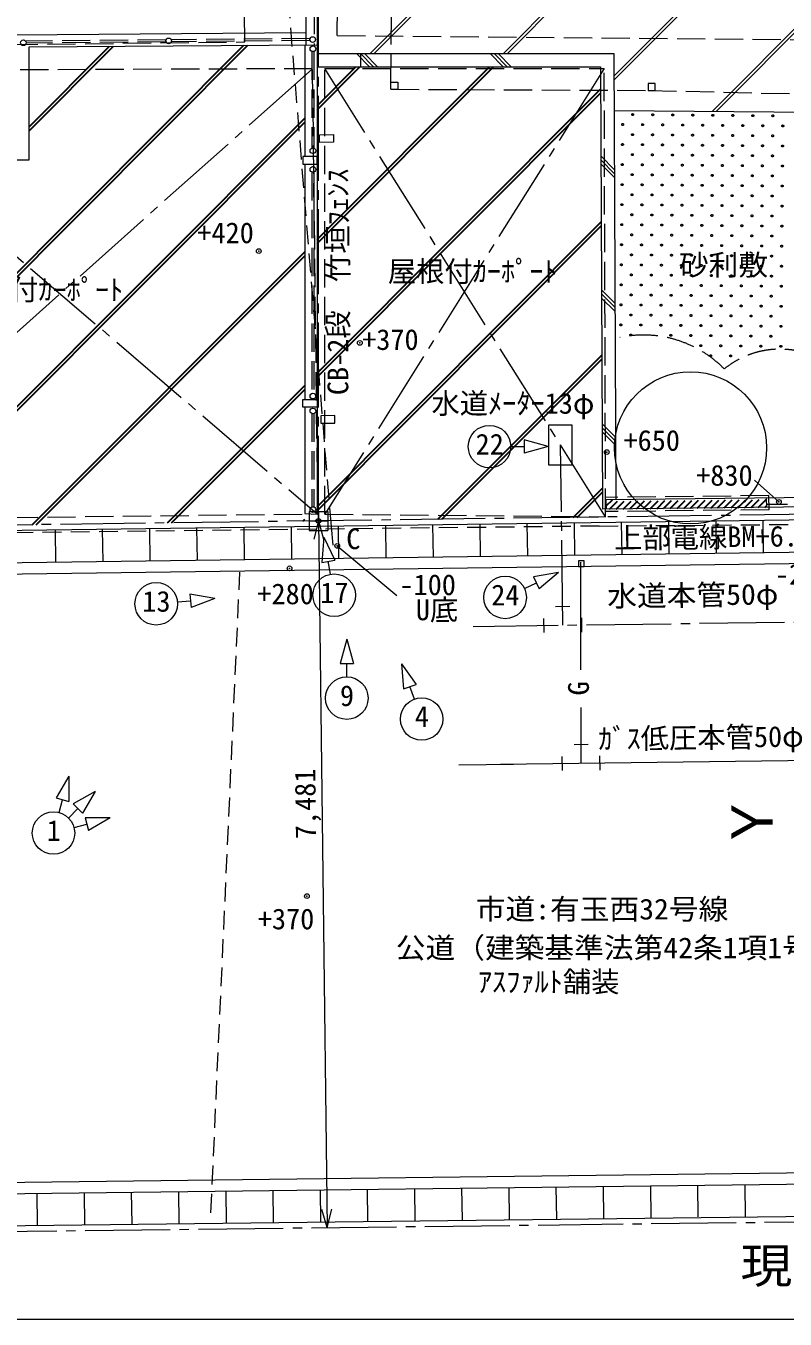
# Model space of a CAD drawing. Units: millimetres at full size, sheet at 1:100. Extents: x -20000 to 21794, y -13350 to 15412.
# Drawn here: x -10678 to -2633, y -13350 to 340 of the extents above; entities that cross this region are included whole.
import ezdxf
from ezdxf.enums import TextEntityAlignment as Align

# ---------------------------------------------------------------- set-up
doc = ezdxf.new("R2010")
doc.units = ezdxf.units.MM
doc.header["$LTSCALE"] = 100
doc.header["$PDMODE"] = 32
doc.header["$PDSIZE"] = 50
for name, pattern in [('CHAIN2', [12, 9, -1, 1, -1]), ('DASHED1', [1.8, 1.2, -0.6]), ('DASHED2', [3, 2, -1]), ('DASHED3', [4, 3, -1]), ('DOUBLE_CHAIN2', [12.8, 9, -1, 0.6, -0.6, 0.6, -1])]:
    doc.linetypes.add(name, pattern=pattern)
for name, color, linetype, lineweight in [('1-1_管路', 7, 'Continuous', 20), ('5-5', 7, 'Continuous', 13), ('6-0', 2, 'Continuous', 20), ('6-6', 4, 'CHAIN2', 9), ('6-8', 7, 'Continuous', 13), ('6-E', 4, 'DASHED3', 9), ('7-7', 7, 'Continuous', 9), ('8-0', 4, 'Continuous', 9), ('8-2', 7, 'Continuous', 13), ('8-6', 4, 'Continuous', 9), ('8-8', 7, 'Continuous', 13), ('9-0', 2, 'CHAIN2', 20), ('9-8', 4, 'Continuous', 9), ('A-A', 2, 'Continuous', 20), ('B-0', 7, 'CHAIN2', 13)]:
    doc.layers.add(name, color=color, linetype=linetype, lineweight=lineweight)
doc.layers.add('8-5', color=3, linetype='Continuous')
doc.layers.add('8-E', color=3, linetype='Continuous')
doc.styles.add('ＭＳ ゴシック', font='')
doc.styles.get('ＭＳ ゴシック').set_extended_font_data('MS Gothic')

msp = doc.modelspace()

# ---------------------------------------------------------------- linework, layer by layer
at = {"layer": '1-1_管路', "color": 2}
msp.add_lwpolyline([(-20000, -13350), (258.1, -13350), (441.3, -13350)], dxfattribs=at)
at = {"layer": '6-0', "linetype": 'DASHED3'}
for p, q in [((-6811.4, -256.1), (-6801.5, 895.8)), ((-6812, -331.1), (-4085.8, -343.2)), ((-4085.8, -343.2), (-2229.9, -385))]:
    msp.add_line(p, q, dxfattribs=at)
at = {"layer": '6-0', "color": 7, "linetype": 'DASHED3', "lineweight": 13}
for p, q in [((-7378.5, 239.4), (1109.1, 160.2)), ((-7510.8, -112.4), (-4550, -110.8)), ((-7510.8, -4828.6), (-7510.8, -112.4)), ((-4535.6, -4856.1), (-4550, -110.8))]:
    msp.add_line(p, q, dxfattribs=at)
at = {"layer": '6-0', "color": 4, "lineweight": 9}
for p, q in [((-7593.2, 46.7), (-4448.3, 48.4)), ((-7127.5, -93), (-7128.7, 47)), ((-4448.3, 48.4), (-4428.7, -4675.3)), ((-4445.8, -554.3), (-1870.8, -576.2))]:
    msp.add_line(p, q, dxfattribs=at)
at = {"layer": '6-0'}
for p, q in [((-6812, -331.1), (-6811.4, -256.1)), ((-6811.4, -256.1), (-6736.4, -256.8)), ((-6736.4, -256.8), (-6737, -331.8)), ((-4085.1, -268.2), (-4085.8, -343.2)), ((-4010.1, -268.8), (-4085.1, -268.2)), ((-4010.8, -343.8), (-4010.1, -268.8)), ((-6737, -331.8), (-6812, -331.1)), ((-4085.8, -343.2), (-4010.8, -343.8))]:
    msp.add_line(p, q, dxfattribs=at)
at = {"layer": '6-0', "color": 7, "linetype": 'DASHED3', "lineweight": 13}
msp.add_lwpolyline([(-7378.5, 239.4), (-7302.9, 9094.1), (4860.8, 8995.2)], dxfattribs=at)
at = {"layer": '6-0'}
for points in [[(-7416.8, -891.1), (-7566.8, -892.9), (-7567.8, -812.9), (-7417.8, -811.1)], [(-7593.1, -1041.8), (-7743.1, -1043.6), (-7742.2, -1123.6), (-7592.2, -1121.8)], [(-7592.2, -3694.3), (-7742.2, -3696.1), (-7743.1, -3616.1), (-7593.1, -3614.3)], [(-7404, -3784.4), (-7554, -3786.1), (-7553, -3866.1), (-7403, -3864.3)]]:
    msp.add_lwpolyline(points, close=True, dxfattribs=at)
at = {"layer": '6-0', "color": 3}
msp.add_circle((-3634.9, -4126.8), 805.8, dxfattribs=at)
at = {"layer": '6-0', "color": 4, "linetype": 'DASHED3', "lineweight": 9}
for centre, radius, start, end in [((-4134.8, -4133.9), 1201.6, 44.52095, 102.08056), ((-2688.6, -4017.2), 935, 43.88886, 129.08364)]:
    msp.add_arc(centre, radius, start, end, dxfattribs=at)
at = {"layer": '6-6'}
for p, q in [((-4535.6, -4856.1), (-7510.8, -112.4)), ((-4550, -110.8), (-7510.5, -4828.6))]:
    msp.add_line(p, q, dxfattribs=at)
at = {"layer": '6-8'}
for p, q in [((-7593.1, -93.3), (-4587.7, -91.7)), ((-4587.7, -91.7), (-4568.3, -4776.9)), ((2134.3, -4602.1), (-4528.4, -4676.5)), ((2135.4, -4702.1), (-4568.3, -4776.9))]:
    msp.add_line(p, q, dxfattribs=at)
at = {"layer": '6-8', "linetype": 'DASHED3'}
msp.add_line((-2803.3, -4782.2), (-4535.8, -4801.5), dxfattribs=at)
at = {"layer": '6-8', "linetype": 'DOUBLE_CHAIN2'}
msp.add_line((-1329, -4710.7), (-2828.9, -4727.5), dxfattribs=at)
at = {"layer": '6-8', "linetype": 'DASHED3'}
msp.add_lwpolyline([(-2803.3, -4782.2), (-2804.9, -4632.2), (-4536.3, -4651.5)], dxfattribs=at)
at = {"layer": '6-E', "color": 3, "linetype": 'Continuous'}
for p, q in [((-7030, 47), (-6190.2, 890.5)), ((-6987.6, 47), (-6148.2, 890.2)), ((-5618.1, 47.8), (-4790.9, 878.6)), ((-5575.7, 47.8), (-4748.9, 878.2)), ((-4447.3, -193.6), (-3391.7, 866.7)), ((-4447.1, -235.9), (-3349.7, 866.3)), ((-3404.1, -563.2), (-1992.4, 854.7)), ((-3362.1, -563.5), (-1950.4, 854.4)), ((-7176.3, 46.9), (-7035.7, -93)), ((-7133.8, 47), (-6993.2, -93)), ((-7091.3, 47), (-6950.7, -92.9)), ((-5759.7, 47.7), (-5619.2, -92.2)), ((-5717.2, 47.7), (-5576.7, -92.2)), ((-5674.7, 47.7), (-5534.2, -92.2)), ((-4583.8, -1038.4), (-4443.2, -1178.4)), ((-4583.6, -1080.9), (-4443, -1220.9)), ((-4583.4, -1123.4), (-4442.8, -1263.4)), ((-4577.9, -2455.4), (-4437.3, -2595.4)), ((-4577.7, -2497.9), (-4437.1, -2637.9)), ((-4577.5, -2540.4), (-4437, -2680.4)), ((-4572, -3872.4), (-4431.4, -4012.4)), ((-4571.8, -3914.9), (-4431.3, -4054.9)), ((-4571.7, -3957.4), (-4431.1, -4097.4))]:
    msp.add_line(p, q, dxfattribs=at)
at = {"layer": '6-E'}
for centre in [(-4248.1, -598.6), (-4036, -600.5), (-3823.9, -602.4), (-3611.8, -604.3), (-3399.6, -606.2), (-3187.5, -608), (-2975.4, -609.9), (-2763.3, -611.8), (-4355.1, -703.7), (-4250, -810.7), (-4143, -705.6), (-4037.9, -812.6), (-3930.9, -707.5), (-3825.8, -814.5), (-3718.8, -709.4), (-3613.7, -816.4), (-3506.6, -711.3), (-3401.5, -818.3), (-3294.5, -713.2), (-3189.4, -820.2), (-3082.4, -715.1), (-2977.3, -822.1), (-2870.3, -716.9), (-2765.2, -823.9), (-2658.2, -718.8), (-4357, -915.8), (-4144.9, -917.7), (-3932.8, -919.6), (-3720.7, -921.5), (-3508.5, -923.4), (-3296.4, -925.3), (-3084.3, -927.2), (-2872.2, -929.1), (-2660, -931), (-4251.9, -1022.9), (-4039.8, -1024.7), (-3827.7, -1026.6), (-3615.5, -1028.5), (-3403.4, -1030.4), (-3191.3, -1032.3), (-2979.2, -1034.2), (-2767, -1036.1), (-4358.9, -1128), (-4253.8, -1235), (-4146.8, -1129.9), (-4041.7, -1236.9), (-3934.7, -1131.7), (-3829.6, -1238.8), (-3722.5, -1133.6), (-3617.4, -1240.6), (-3510.4, -1135.5), (-3298.3, -1137.4), (-3086.2, -1139.3), (-2874.1, -1141.2), (-2661.9, -1143.1), (-4360.8, -1340.1), (-4148.7, -1342), (-3936.6, -1343.9), (-3724.4, -1345.8), (-3512.3, -1347.6), (-3405.3, -1242.5), (-3300.2, -1349.5), (-3193.2, -1244.4), (-3088.1, -1351.4), (-2981.1, -1246.3), (-2875.9, -1353.3), (-2768.9, -1248.2), (-2663.8, -1355.2), (-4255.7, -1447.1), (-4043.6, -1449), (-3831.4, -1450.9), (-3619.3, -1452.8), (-3407.2, -1454.7), (-3195.1, -1456.5), (-2982.9, -1458.4), (-2770.8, -1460.3), (-4362.7, -1552.2), (-4150.6, -1554.1), (-3938.5, -1556), (-3726.3, -1557.9), (-3514.2, -1559.8), (-3302.1, -1561.7), (-3090, -1563.5), (-2877.8, -1565.4), (-2665.7, -1567.3), (-4364.6, -1764.3), (-4257.6, -1659.2), (-4152.5, -1766.2), (-4045.5, -1661.1), (-3940.3, -1768.1), (-3833.3, -1663), (-3728.2, -1770), (-3621.2, -1664.9), (-3516.1, -1771.9), (-3409.1, -1666.8), (-3304, -1773.8), (-3197, -1668.7), (-3091.8, -1775.7), (-2984.8, -1670.6), (-2879.7, -1777.6), (-2772.7, -1672.4), (-2667.6, -1779.4), (-4259.5, -1871.3), (-4047.3, -1873.2), (-3835.2, -1875.1), (-3623.1, -1877), (-3411, -1878.9), (-3198.9, -1880.8), (-2986.7, -1882.7), (-2774.6, -1884.6), (-4366.5, -1976.5), (-4154.4, -1978.4), (-3942.2, -1980.2), (-3730.1, -1982.1), (-3518, -1984), (-3305.9, -1985.9), (-3093.7, -1987.8), (-2881.6, -1989.7), (-2669.5, -1991.6), (-4368.4, -2188.6), (-4261.4, -2083.5), (-4156.2, -2190.5), (-4049.2, -2085.4), (-3944.1, -2192.4), (-3837.1, -2087.2), (-3732, -2194.3), (-3625, -2089.1), (-3519.9, -2196.1), (-3412.9, -2091), (-3307.7, -2198), (-3200.7, -2092.9), (-3095.6, -2199.9), (-2988.6, -2094.8), (-2776.5, -2096.7), (-4263.2, -2295.6), (-4051.1, -2297.5), (-3839, -2299.4), (-3626.9, -2301.3), (-3414.8, -2303.1), (-3202.6, -2305), (-2990.5, -2306.9), (-2883.5, -2201.8), (-2778.4, -2308.8), (-2671.4, -2203.7), (-4370.3, -2400.7), (-4158.1, -2402.6), (-3946, -2404.5), (-3733.9, -2406.4), (-3521.8, -2408.3), (-3309.6, -2410.2), (-3097.5, -2412), (-2885.4, -2413.9), (-2673.3, -2415.8), (-4265.1, -2507.7), (-4053, -2509.6), (-3840.9, -2511.5), (-3628.8, -2513.4), (-3416.6, -2515.3), (-3204.5, -2517.2), (-2992.4, -2519), (-2780.3, -2520.9), (-4372.1, -2612.8), (-4267, -2719.8), (-4160, -2614.7), (-4054.9, -2721.7), (-3947.9, -2616.6), (-3842.8, -2723.6), (-3735.8, -2618.5), (-3630.7, -2725.5), (-3523.6, -2620.4), (-3418.5, -2727.4), (-3311.5, -2622.3), (-3206.4, -2729.3), (-3099.4, -2624.2), (-2994.3, -2731.2), (-2887.3, -2626.1), (-2782.2, -2733.1), (-2675.2, -2627.9), (-4374, -2825), (-4161.9, -2826.8), (-3949.8, -2828.7), (-3737.7, -2830.6), (-3525.5, -2832.5), (-3313.4, -2834.4), (-3101.3, -2836.3), (-2889.2, -2838.2), (-2677, -2840.1), (-4268.9, -2932), (-3844.7, -2935.7), (-3632.5, -2937.6), (-3420.4, -2939.5), (-3208.3, -2941.4), (-2996.2, -2943.3), (-2784, -2945.2), (-3527.4, -3044.6), (-3422.3, -3151.6), (-3315.3, -3046.5), (-3210.2, -3153.5), (-3103.2, -3048.4), (-2891.1, -3050.3), (-2678.9, -3052.2)]:
    msp.add_circle(centre, 10, dxfattribs=at)
at = {"layer": '7-7', "color": 4}
for p, q in [((-2698.5, -4699.8), (-2959, -4470.3)), ((-7378.2, -5164.7), (-6747.3, -5691.1))]:
    msp.add_line(p, q, dxfattribs=at)
at = {"layer": '7-7', "color": 5}
for p in [(-8209.9, -2044.2), (-7139.4, -3015.7), (-4523.1, -4171.4), (-2698.5, -4699.8), (-7378.2, -5164.7), (-7884.3, -5402.1), (-7699.5, -8871.6)]:
    msp.add_point(p, dxfattribs=at)
at = {"layer": '8-2'}
for p, q in [((-7677.4, -4799.9), (-7477.4, -4799.9)), ((-7677.4, -4799.9), (-7677.4, -4999.9)), ((-7677.4, -4899.9), (-7477.4, -4899.9)), ((-7577.4, -4799.9), (-7577.4, -4999.9)), ((-7477.4, -4799.9), (-7477.4, -4999.9)), ((-7677.4, -4999.9), (-7477.4, -4999.9))]:
    msp.add_line(p, q, dxfattribs=at)
at = {"layer": '8-6', "color": 7, "linetype": 'DASHED3', "lineweight": 13}
for p, q in [((-8357, 170.7), (-8441.2, 9555)), ((-12450.2, 123.3), (-8357, 170.7)), ((-7639.7, -112.9), (-12450.2, -132.9)), ((-7584.3, -4826.1), (-7639.7, -112.9)), ((-12450.2, -4883.2), (-7584.3, -4826.1)), ((-7510.8, -4828.6), (-4535.6, -4856.1))]:
    msp.add_line(p, q, dxfattribs=at)
at = {"layer": '8-6', "linetype": 'DASHED2'}
for p, q in [((-8215.7, 4507.5), (-7443.8, -4958.1)), ((-4602.3, -4954.1), (5269, -4875.5)), ((-7443.8, -4958.1), (-7420.4, -5235.8)), ((-8717, -12224), (-8410.2, -5443.1))]:
    msp.add_line(p, q, dxfattribs=at)
at = {"layer": '8-6'}
for p, q in [((10987, -4709.5), (-12449.4, -5025.6)), ((-4868.8, -4923.4), (-4864.2, -5263.3)), ((-4368.9, -4916.6), (-4364.3, -5256.6)), ((-3868.9, -4909.9), (-3864.3, -5249.9)), ((-3368.9, -4903.1), (-3364.4, -5243.1)), ((-2869, -4896.4), (-2864.4, -5236.4)), ((10987.7, -5049.5), (-12444.8, -5365.6)), ((-10368.3, -4997.6), (-10363.7, -5337.5)), ((-9868.4, -4990.8), (-9863.8, -5330.8)), ((-9368.4, -4984.1), (-9363.8, -5324.1)), ((-8868.4, -4977.3), (-8863.9, -5317.3)), ((-8368.5, -4970.6), (-8363.9, -5310.6)), ((-7868.5, -4963.8), (-7863.9, -5303.8)), ((-7368.6, -4957.1), (-7364, -5297.1)), ((-6868.6, -4950.4), (-6864, -5290.3)), ((-6368.7, -4943.6), (-6364.1, -5283.6)), ((-5868.7, -4936.9), (-5864.1, -5276.8)), ((-5368.8, -4930.1), (-5364.2, -5270.1)), ((10988, -5169.5), (-12443.2, -5485.6)), ((-12456.5, -11920.9), (10999.6, -11636.8)), ((-12455.1, -12040.9), (10999.6, -11756.8)), ((-10552.9, -12353.1), (-10557, -12017.9)), ((-10053, -12347.1), (-10057, -12011.9)), ((-9553, -12341), (-9557.1, -12005.8)), ((-9053.1, -12334.9), (-9057.1, -11999.7)), ((-8553.1, -12328.9), (-8557.2, -11993.7)), ((-8053.1, -12322.8), (-8057.2, -11987.6)), ((-7553.2, -12316.8), (-7557.2, -11981.6)), ((-7053.2, -12310.7), (-7057.3, -11975.5)), ((-6553.2, -12304.7), (-6557.3, -11969.5)), ((-6053.3, -12298.6), (-6057.3, -11963.4)), ((-5553.3, -12292.5), (-5557.4, -11957.3)), ((-5053.4, -12286.5), (-5057.4, -11951.3)), ((-4553.4, -12280.4), (-4557.4, -11945.2)), ((-4053.4, -12274.4), (-4057.5, -11939.2)), ((-3553.5, -12268.3), (-3557.5, -11933.1)), ((-3053.5, -12262.3), (-3057.6, -11927.1)), ((-12451, -12380.9), (10999.7, -12096.8))]:
    msp.add_line(p, q, dxfattribs=at)
at = {"layer": '8-6', "linetype": 'DASHED2'}
msp.add_lwpolyline([(-4602.3, -4954.1), (-12636.3, -5047.5), (-12735.1, -5148.6), (-12837.4, -4949.8), (-12936.2, -5051)], dxfattribs=at)
at = {"layer": '8-8'}
for p, q in [((-7596.3, 10143.4), (-7592.4, 141.7)), ((-7716.2, 10024.4), (-7712.4, 141.6)), ((-7723.1, 139.8), (-7723.1, -1043.3)), ((-7592.4, 141.7), (-7593.1, 135.4)), ((-7593.1, 135.4), (-7593.1, -1041.8)), ((-7592.4, -936.6), (-7593.1, -942.8)), ((-12450.2, -1083.1), (-10644.5, -1077.7)), ((-7723.1, -1123.3), (-7723.1, -3615.8)), ((-7593.1, -1121.8), (-7593.1, -3614.3)), ((-7592.4, -1134.4), (-7593.1, -1140.7)), ((-7592.4, -3535.1), (-7593.1, -3541.3)), ((-7723.1, -3695.8), (-7723.1, -4821.9)), ((-7592.4, -3692.1), (-7593.1, -3698.4)), ((-7593.1, -3694.3), (-7593.1, -4815.3)), ((-7592.4, -4735.6), (-7593.1, -4741.8)), ((-4527.3, -4776.5), (-4528.4, -4676.5)), ((-2828.5, -4757.5), (-2829.7, -4657.5)), ((-7723.1, -4821.9), (-7592.6, -4828.5)), ((-4796.9, -6475.4), (-4799.4, -5335.9)), ((-4794.7, -7465.1), (-4796, -6875.4)), ((-4993.7, -7542.8), (-4995.7, -7392.8)), ((-4870.1, -7265.3), (-4720.1, -7264.9)), ((-4593.7, -7537.4), (-4595.7, -7387.4)), ((-6089, -7482.6), (-5511.7, -7474.8)), ((-5649.3, -7476.6), (-1710.4, -7423.5))]:
    msp.add_line(p, q, dxfattribs=at)
at = {"layer": '8-8', "linetype": 'DOUBLE_CHAIN2'}
msp.add_line((-7626.2, 10113.6), (-7622.4, 141.7), dxfattribs=at)
at = {"layer": '8-8', "color": 4, "linetype": 'DASHED3', "lineweight": 9}
for p, q in [((-9194.9, 191.7), (-10675.1, 177.7)), ((-9194.7, 171.7), (-10675, 157.7)), ((-7668.8, 205.9), (-9134.9, 192.3)), ((-7668.7, 185.9), (-9134.7, 172.3)), ((-7646.5, 67.6), (-7646.5, -950.7)), ((-7626.5, 67.6), (-7626.5, -950.7)), ((-7646.5, -1208.5), (-7646.5, -3549.2)), ((-7626.5, -1208.5), (-7626.5, -3549.2)), ((-7646.5, -3763.1), (-7646.5, -4750.6)), ((-7626.5, -3763.1), (-7626.5, -4750.6))]:
    msp.add_line(p, q, dxfattribs=at)
at = {"layer": '8-8', "color": 4, "linetype": 'CHAIN2', "lineweight": 9}
for p, q in [((-7639.7, -112.9), (-12450.2, -4396.6)), ((-12450.2, -666.9), (-7592.2, -4826.2))]:
    msp.add_line(p, q, dxfattribs=at)
at = {"layer": '8-8'}
for points in [[(-10784.5, -1077.7), (-10784.5, 246.8), (-7712.5, 269.9)], [(-10644.5, -1077.7), (-10644.5, 117.9), (-7593.1, 140.7)]]:
    msp.add_lwpolyline(points, dxfattribs=at)
for points in [[(-5140.6, -3886.7), (-5138.9, -4306.7), (-4888.9, -4305.7), (-4890.6, -3885.7)], [(-4823.9, -5384), (-4763.9, -5384), (-4763.9, -5324), (-4823.9, -5324)]]:
    msp.add_lwpolyline(points, close=True, dxfattribs=at)
for centre in [(-10704.4, 161.7), (-9164.8, 182), (-7638.7, 195.8), (-7636.5, 97.6), (-7636.5, -980.7), (-7636.5, -1178.5), (-7636.5, -3579.2), (-7636.5, -3736.2), (-7636.5, -4779.7)]:
    msp.add_circle(centre, 30, dxfattribs=at)
at = {"layer": '8-E'}
for p, q in [((-12450.2, -3995.1), (-8324.4, 135.3)), ((-12450.2, -3952.6), (-8367.1, 134.9)), ((-10644.5, -772.4), (-9748.5, 124.6)), ((-10644.5, -729.9), (-9791.2, 124.3)), ((-7593.1, -1962.7), (-5724.8, -92.3)), ((-7593.1, -1920.2), (-5767.2, -92.3)), ((-7593.1, -547.7), (-7139, -93)), ((-7593.1, -505.2), (-7181.4, -93.1)), ((-7593.1, -3335.2), (-4586.7, -325.5)), ((-7593.1, -3377.7), (-4586.6, -367.8)), ((-12043.2, -4960.2), (-7723.1, -635.4)), ((-12000.2, -4959.6), (-7723.1, -677.8)), ((-7593.1, -4750.2), (-4580.9, -1734.7)), ((-7593.1, -4792.6), (-4580.7, -1776.9)), ((-10610.5, -4940.8), (-7723.1, -2050.4)), ((-10567.5, -4940.3), (-7723.1, -2092.8)), ((-6312.2, -4882.8), (-4575, -3143.8)), ((-6269.2, -4882.3), (-4574.9, -3186.1)), ((-9177.7, -4921.5), (-7723.1, -3465.4)), ((-9134.7, -4920.9), (-7723.1, -3507.8)), ((-4879.4, -4863.5), (-4569.2, -4552.9)), ((-4836.5, -4862.9), (-4569, -4595.2)), ((-7745, -4902.2), (-7723.1, -4880.3))]:
    msp.add_line(p, q, dxfattribs=at)
at = {"layer": '8-E', "linetype": 'DASHED1'}
for p, q in [((-4527.7, -4739.8), (-4463.6, -4675.7)), ((-4493.2, -4776.1), (-4392.1, -4674.9)), ((-4421.7, -4775.3), (-4320.6, -4674.1)), ((-4350.2, -4774.5), (-4249.1, -4673.3)), ((-4278.7, -4773.7), (-4177.6, -4672.5)), ((-4207.2, -4772.9), (-4106.1, -4671.7)), ((-4135.7, -4772.1), (-4034.5, -4670.9)), ((-4064.2, -4771.3), (-3963, -4670.1)), ((-3992.7, -4770.5), (-3891.5, -4669.3)), ((-3921.2, -4769.7), (-3820, -4668.5)), ((-3849.6, -4768.9), (-3748.5, -4667.8)), ((-3778.1, -4768.1), (-3677, -4667)), ((-3706.6, -4767.3), (-3605.5, -4666.2)), ((-3635.1, -4766.5), (-3534, -4665.4)), ((-3563.6, -4765.7), (-3462.5, -4664.6)), ((-3492.1, -4764.9), (-3391, -4663.8)), ((-3420.6, -4764.1), (-3319.5, -4663)), ((-3349.1, -4763.3), (-3247.9, -4662.2)), ((-3277.6, -4762.5), (-3176.4, -4661.4)), ((-3206.1, -4761.7), (-3104.9, -4660.6)), ((-3134.6, -4760.9), (-3033.4, -4659.8)), ((-3063, -4760.1), (-2961.9, -4659)), ((-2991.5, -4759.3), (-2890.4, -4658.2)), ((-2920, -4758.5), (-2829.5, -4668)), ((-2848.5, -4757.7), (-2828.8, -4737.9))]:
    msp.add_line(p, q, dxfattribs=at)
at = {"layer": '9-0'}
for p, q in [((-7577.4, -4899.9), (-7577.4, 10143.2)), ((10986.9, -4649.5), (-12450.2, -4965.7)), ((-12450.2, -12440.9), (10999.7, -12156.8))]:
    msp.add_line(p, q, dxfattribs=at)
msp.add_point((-7577.4, -4899.9), dxfattribs=at)
at = {"layer": '9-8'}
for p, q in [((-7577.4, -4899.9), (-7626.9, -5093.7)), ((-7577.4, -4899.9), (-7486.8, -12380.7)), ((-7577.4, -4899.9), (-7523.3, -5092.5)), ((-7486.8, -12380.7), (-7540.9, -12188.2)), ((-7486.8, -12380.7), (-7437.4, -12186.9))]:
    msp.add_line(p, q, dxfattribs=at)
at = {"layer": 'A-A'}
for p, q in [((-5142.4, -4113.5), (-5399.8, -4043.4)), ((-5399.8, -4043.4), (-5399.8, -4183.6)), ((-5540.4, -4113.5), (-5399.8, -4113.5)), ((-5142.4, -4113.5), (-5399.8, -4183.6)), ((-7519.1, -5073), (-7543.4, -5338.7)), ((-7519.1, -5073), (-7405.3, -5314.3)), ((-7543.4, -5338.7), (-7405.3, -5314.3)), ((-7449.9, -5465), (-7474.4, -5326.5)), ((-5035.3, -5446.4), (-5298.3, -5491.8)), ((-5035.3, -5446.4), (-5239, -5618.8)), ((-5396, -5614.7), (-5268.6, -5555.3)), ((-5298.3, -5491.8), (-5239, -5618.8)), ((-9072.8, -5757.3), (-8932.7, -5745.1)), ((-8676.3, -5722.7), (-8938.8, -5675.2)), ((-8938.8, -5675.2), (-8926.6, -5814.9)), ((-8676.3, -5722.7), (-8926.6, -5814.9)), ((-7277.6, -6153), (-7347.7, -6410.4)), ((-7277.6, -6153), (-7207.5, -6410.4)), ((-7347.7, -6410.4), (-7207.5, -6410.4)), ((-7277.6, -6551), (-7277.6, -6410.4)), ((-6697.4, -6412.1), (-6675.3, -6678)), ((-6697.4, -6412.1), (-6543.5, -6630.1)), ((-6675.3, -6678), (-6543.5, -6630.1)), ((-6561.3, -6786.2), (-6609.4, -6654.1)), ((-10223.6, -7602.4), (-10357.9, -7832.9)), ((-10223.6, -7602.4), (-10222.5, -7869.2)), ((-9944.3, -7763.6), (-10175.9, -7896.1)), ((-9944.3, -7763.6), (-10076.7, -7995.2)), ((-10357.9, -7832.9), (-10222.5, -7869.2)), ((-10326.6, -7986.8), (-10290.2, -7851)), ((-10175.9, -7896.1), (-10076.7, -7995.2)), ((-10225.7, -8045.1), (-10126.3, -7945.7)), ((-9783, -8042.9), (-10049.8, -8041.8)), ((-10049.8, -8041.8), (-10013.6, -8177.3)), ((-9783, -8042.9), (-10013.6, -8177.3)), ((-10167.5, -8145.9), (-10031.7, -8109.6))]:
    msp.add_line(p, q, dxfattribs=at)
for centre in [(-5765.4, -4113.5), (-7410.9, -5686.5), (-9296.9, -5777), (-5599.9, -5709.9), (-7277.6, -6776), (-6484.3, -6997.6), (-10384.8, -8204.2)]:
    msp.add_circle(centre, 225, dxfattribs=at)
at = {"layer": 'B-0'}
for p, q in [((-4987.2, -6003.8), (-5013, -4095)), ((-5064.9, -5804.8), (-4914.9, -5802.8)), ((-5939.2, -6016.6), (-1682.6, -5959.2)), ((-5186.2, -6081.5), (-5188.2, -5931.5)), ((-4786.2, -6076.1), (-4788.3, -5926.1))]:
    msp.add_line(p, q, dxfattribs=at)

# ---------------------------------------------------------------- texts
at = {"layer": '5-5', "color": 3, "style": 'ＭＳ ゴシック'}
msp.add_text('Ｙ', height=439.9, rotation=90, dxfattribs=at).set_placement((-2631.8, -8388.2), align=Align.BOTTOM_LEFT)
at = {"layer": '7-7', "style": 'ＭＳ ゴシック'}
for s, p in [('+420', (-8861.1, -2025.9)), ('+370', (-7115.1, -3156)), ('+650', (-4345.8, -4223.6)), ('+830', (-3575.5, -4593.1)), ('-100', (-6719.7, -5751.4)), ('-230', (-2741, -5640.4)), ('+280', (-8225.5, -5848.1)), ('U底', (-6546.3, -6017.6)), ('+370', (-8220.3, -9289.4))]:
    msp.add_text(s, height=219.9, dxfattribs=at).set_placement(p, align=Align.BOTTOM_LEFT)
at = {"layer": '8-0', "color": 7, "style": 'ＭＳ ゴシック'}
msp.add_text('上部電線BM+6.2～6.5ｍ', height=219.9, rotation=0.666, dxfattribs=at).set_placement((-4443.8, -5258), align=Align.BOTTOM_LEFT)
at = {"layer": '8-2', "style": 'ＭＳ ゴシック'}
msp.add_text('C', height=219.9, dxfattribs=at).set_placement((-7282.9, -5265.1), align=Align.BOTTOM_LEFT)
at = {"layer": '8-5', "style": 'ＭＳ ゴシック', "width": 1.1}
msp.add_text('現況平面図\u3000S=1/100', height=366.6, dxfattribs=at).set_placement((-3107, -13076.1), align=Align.BOTTOM_LEFT)
at = {"layer": '8-8', "style": 'ＭＳ ゴシック'}
for s, rotation, p in [('CB-2段\u3000竹垣ﾌｪﾝｽ', 90, (-7196, -3568.8)), ('G', 90.125, (-4646.3, -6747.6)), ('ｶﾞｽ低圧本管50φ', 0.773, (-4611.5, -7384.1))]:
    msp.add_text(s, height=219.9, rotation=rotation, dxfattribs=at).set_placement(p, align=Align.BOTTOM_LEFT)
at = {"layer": '8-8', "style": 'ＭＳ ゴシック', "width": 1.05}
for s, p in [('砂利敷', (-3758.1, -2366)), ('市道:有玉西32号線', (-5911.3, -9185.2)), ('公道（建築基準法第42条1項1号）', (-6758.2, -9595.1))]:
    msp.add_text(s, height=219.9, dxfattribs=at).set_placement(p, align=Align.BOTTOM_LEFT)
at = {"layer": '8-8', "style": 'ＭＳ ゴシック'}
for s, p in [('屋根付ｶｰﾎﾟｰﾄ', (-6843.6, -2434)), ('屋根付ｶｰﾎﾟｰﾄ', (-11445.7, -2628.4)), ('水道ﾒｰﾀｰ13φ', (-6380.5, -3831.4)), ('24', (-5747.4, -5859.9)), ('ｱｽﾌｧﾙﾄ舗装', (-5888.1, -9953.8))]:
    msp.add_text(s, height=219.9, dxfattribs=at).set_placement(p, align=Align.BOTTOM_LEFT)
at = {"layer": '8-8', "style": 'ＭＳ ゴシック', "width": 1.05}
msp.add_text('水道本管50φ', height=219.9, rotation=0.773, dxfattribs=at).set_placement((-4515.4, -5873.4), align=Align.BOTTOM_LEFT)
at = {"layer": '9-8', "color": 7, "style": 'ＭＳ ゴシック'}
msp.add_text('7,481', height=219.9, rotation=90.694, dxfattribs=at).set_placement((-7536.6, -8267.9), align=Align.BOTTOM_LEFT)
at = {"layer": 'A-A', "color": 7, "style": 'ＭＳ ゴシック'}
for s, p in [('22', (-5912.9, -4263.5)), ('17', (-7558.4, -5836.5)), ('13', (-9444.4, -5927)), ('9', (-7350.1, -6926)), ('4', (-6556.8, -7147.6)), ('1', (-10457.3, -8354.2))]:
    msp.add_text(s, height=219.9, dxfattribs=at).set_placement(p, align=Align.BOTTOM_LEFT)

doc.saveas('drawing.dxf')
